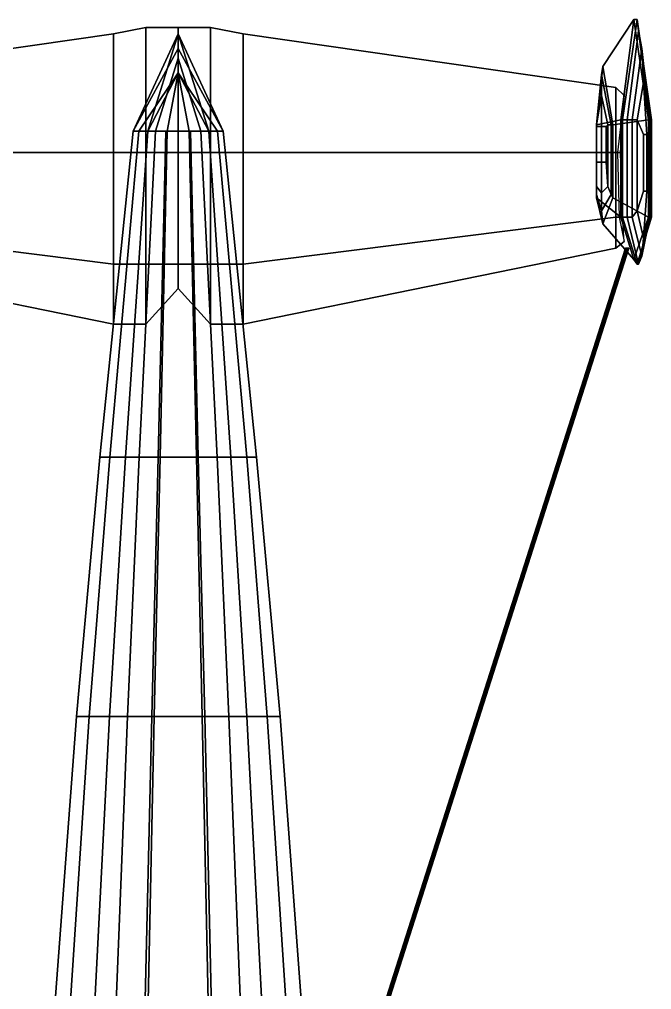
# Model space of a CAD drawing. Header units: millimetres. Extents: x -8.5 to 8.5, y -20.6 to 6.7.
# Drawn here: x -0.98 to 2.92, y 0.73 to 6.71 of the extents above; entities that cross this region are included whole.
import ezdxf

# ---------------------------------------------------------------- set-up
doc = ezdxf.new("R2010")
doc.units = ezdxf.units.MM
doc.layers.add('w2', color=6, linetype='Continuous')
doc.layers.add('wing', color=5, linetype='Continuous')

msp = doc.modelspace()

# ---------------------------------------------------------------- linework, layer by layer
for points in [[(0, 6.62, 0.64), (-0.2774, 6.02, 0.5754), (-0.1884, 6.02, 0.7981), (0, 6.62, 0.74)], [(0, 6.53, 0.54), (-0.2774, 6.02, 0.5343), (-0.2774, 6.02, 0.5754), (0, 6.62, 0.64)], [(0, 6.62, 0.74), (-0.1884, 6.02, 0.7981), (-0.1404, 6.02, 0.8426), (0, 6.47, 0.83)], [(0.2774, 6.02, 0.5754), (0, 6.62, 0.64), (0, 6.62, 0.74), (0.1884, 6.02, 0.7981)], [(0.2774, 6.02, 0.5343), (0, 6.53, 0.54), (0, 6.62, 0.64), (0.2774, 6.02, 0.5754)], [(0.1884, 6.02, 0.7981), (0, 6.62, 0.74), (0, 6.47, 0.83), (0.1404, 6.02, 0.8426)], [(0, 6.38, 0.45), (-0.2432, 6.02, 0.4521), (-0.2774, 6.02, 0.5343), (0, 6.53, 0.54)], [(0.2432, 6.02, 0.4521), (0, 6.38, 0.45), (0, 6.53, 0.54), (0.2774, 6.02, 0.5343)], [(0, 6.47, 0.83), (-0.1404, 6.02, 0.8426), (-0.0754, 6.02, 0.87), (0, 6.02, 0.87)], [(0.1404, 6.02, 0.8426), (0, 6.47, 0.83), (0, 6.02, 0.87), (0.0754, 6.02, 0.87)], [(0, 6.38, 0.45), (-0.1884, 6.02, 0.4076), (-0.2432, 6.02, 0.4521), (0, 6.38, 0.45)], [(0, 6.38, 0.45), (-0.0685, 6.02, 0.3699), (-0.1884, 6.02, 0.4076), (0, 6.38, 0.45)], [(0, 6.38, 0.45), (0.0685, 6.02, 0.3699), (-0.0685, 6.02, 0.3699), (0, 6.38, 0.45)], [(0.1884, 6.02, 0.4076), (0, 6.38, 0.45), (0, 6.38, 0.45), (0.2432, 6.02, 0.4521)], [(0.0685, 6.02, 0.3699), (0, 6.38, 0.45), (0, 6.38, 0.45), (0.1884, 6.02, 0.4076)], [(-0.2774, 6.02, 0.5754), (-0.4838, 4.01, 0.3957), (-0.3253, 4.01, 0.792), (-0.1884, 6.02, 0.7981)], [(-0.2432, 6.02, 0.4521), (-0.4228, 4.01, 0.1763), (-0.4838, 4.01, 0.3226), (-0.2774, 6.02, 0.5343)], [(-0.2774, 6.02, 0.5343), (-0.4838, 4.01, 0.3226), (-0.4838, 4.01, 0.3957), (-0.2774, 6.02, 0.5754)], [(-0.1884, 6.02, 0.4076), (-0.3253, 4.01, 0.097), (-0.4228, 4.01, 0.1763), (-0.2432, 6.02, 0.4521)], [(-0.0685, 6.02, 0.3699), (-0.1119, 4.01, 0.03), (-0.3253, 4.01, 0.097), (-0.1884, 6.02, 0.4076)], [(-0.1884, 6.02, 0.7981), (-0.3253, 4.01, 0.792), (-0.2399, 4.01, 0.8712), (-0.1404, 6.02, 0.8426)], [(-0.1404, 6.02, 0.8426), (-0.2399, 4.01, 0.8712), (-0.1241, 4.01, 0.92), (-0.0754, 6.02, 0.87)], [(0.1241, 4.01, 0.92), (0.0754, 6.02, 0.87), (-0.0754, 6.02, 0.87), (-0.1241, 4.01, 0.92)], [(-0.1119, 4.01, 0.03), (-0.0685, 6.02, 0.3699), (0.0685, 6.02, 0.3699), (0.1119, 4.01, 0.03)], [(0.1119, 4.01, 0.03), (0.0685, 6.02, 0.3699), (0.1884, 6.02, 0.4076), (0.3253, 4.01, 0.097)], [(0.2399, 4.01, 0.8712), (0.1404, 6.02, 0.8426), (0.0754, 6.02, 0.87), (0.1241, 4.01, 0.92)], [(0.3253, 4.01, 0.792), (0.1884, 6.02, 0.7981), (0.1404, 6.02, 0.8426), (0.2399, 4.01, 0.8712)], [(0.4838, 4.01, 0.3957), (0.2774, 6.02, 0.5754), (0.1884, 6.02, 0.7981), (0.3253, 4.01, 0.792)], [(0.3253, 4.01, 0.097), (0.1884, 6.02, 0.4076), (0.2432, 6.02, 0.4521), (0.4228, 4.01, 0.1763)], [(0.4228, 4.01, 0.1763), (0.2432, 6.02, 0.4521), (0.2774, 6.02, 0.5343), (0.4838, 4.01, 0.3226)], [(0.4838, 4.01, 0.3226), (0.2774, 6.02, 0.5343), (0.2774, 6.02, 0.5754), (0.4838, 4.01, 0.3957)], [(-0.22, -4.04, 1.87), (-0.21, -4.04, 1.88), (2.77, 5.3, 1.29), (2.76, 5.3, 1.28)], [(-0.21, -4.04, 1.86), (-0.22, -4.04, 1.87), (2.76, 5.3, 1.28), (2.77, 5.3, 1.27)], [(-0.21, -4.04, 1.88), (-0.2, -4.04, 1.87), (2.78, 5.3, 1.28), (2.77, 5.3, 1.29)], [(-0.2, -4.04, 1.87), (-0.21, -4.04, 1.86), (2.77, 5.3, 1.27), (2.78, 5.3, 1.28)], [(-0.4838, 4.01, 0.3957), (-0.628, 2.41, 0.2727), (-0.4232, 2.41, 0.7846), (-0.3253, 4.01, 0.792)], [(-0.4228, 4.01, 0.1763), (-0.5492, 2.41, -0.0109), (-0.628, 2.41, 0.1782), (-0.4838, 4.01, 0.3226)], [(-0.4838, 4.01, 0.3226), (-0.628, 2.41, 0.1782), (-0.628, 2.41, 0.2727), (-0.4838, 4.01, 0.3957)], [(-0.3253, 4.01, 0.097), (-0.4232, 2.41, -0.1133), (-0.5492, 2.41, -0.0109), (-0.4228, 4.01, 0.1763)], [(-0.1119, 4.01, 0.03), (-0.1475, 2.41, -0.1999), (-0.4232, 2.41, -0.1133), (-0.3253, 4.01, 0.097)], [(-0.3253, 4.01, 0.792), (-0.4232, 2.41, 0.7846), (-0.3129, 2.41, 0.887), (-0.2399, 4.01, 0.8712)], [(-0.2399, 4.01, 0.8712), (-0.3129, 2.41, 0.887), (-0.1633, 2.41, 0.95), (-0.1241, 4.01, 0.92)], [(-0.1241, 4.01, 0.92), (-0.1633, 2.41, 0.95), (0.1633, 2.41, 0.95), (0.1241, 4.01, 0.92)], [(0.1119, 4.01, 0.03), (0.1475, 2.41, -0.1999), (-0.1475, 2.41, -0.1999), (-0.1119, 4.01, 0.03)], [(0.1475, 2.41, -0.1999), (0.1119, 4.01, 0.03), (0.3253, 4.01, 0.097), (0.4232, 2.41, -0.1133)], [(0.3129, 2.41, 0.887), (0.2399, 4.01, 0.8712), (0.1241, 4.01, 0.92), (0.1633, 2.41, 0.95)], [(0.4232, 2.41, 0.7846), (0.3253, 4.01, 0.792), (0.2399, 4.01, 0.8712), (0.3129, 2.41, 0.887)], [(0.628, 2.41, 0.2727), (0.4838, 4.01, 0.3957), (0.3253, 4.01, 0.792), (0.4232, 2.41, 0.7846)], [(0.4232, 2.41, -0.1133), (0.3253, 4.01, 0.097), (0.4228, 4.01, 0.1763), (0.5492, 2.41, -0.0109)], [(0.5492, 2.41, -0.0109), (0.4228, 4.01, 0.1763), (0.4838, 4.01, 0.3226), (0.628, 2.41, 0.1782)], [(0.628, 2.41, 0.1782), (0.4838, 4.01, 0.3226), (0.4838, 4.01, 0.3957), (0.628, 2.41, 0.2727)], [(-0.628, 2.41, 0.2727), (-0.81, -0.03, 0.09), (-0.55, -0.03, 0.74), (-0.4232, 2.41, 0.7846)], [(-0.5492, 2.41, -0.0109), (-0.71, -0.03, -0.27), (-0.81, -0.03, -0.03), (-0.628, 2.41, 0.1782)], [(-0.628, 2.41, 0.1782), (-0.81, -0.03, -0.03), (-0.81, -0.03, 0.09), (-0.628, 2.41, 0.2727)], [(-0.4232, 2.41, -0.1133), (-0.55, -0.03, -0.4), (-0.71, -0.03, -0.27), (-0.5492, 2.41, -0.0109)], [(-0.1475, 2.41, -0.1999), (-0.2, -0.03, -0.51), (-0.55, -0.03, -0.4), (-0.4232, 2.41, -0.1133)], [(-0.4232, 2.41, 0.7846), (-0.55, -0.03, 0.74), (-0.41, -0.03, 0.87), (-0.3129, 2.41, 0.887)], [(-0.3129, 2.41, 0.887), (-0.41, -0.03, 0.87), (-0.22, -0.03, 0.95), (-0.1633, 2.41, 0.95)], [(0.22, -0.03, 0.95), (0.1633, 2.41, 0.95), (-0.1633, 2.41, 0.95), (-0.22, -0.03, 0.95)], [(-0.2, -0.03, -0.51), (-0.1475, 2.41, -0.1999), (0.1475, 2.41, -0.1999), (0.2, -0.03, -0.51)], [(0.2, -0.03, -0.51), (0.1475, 2.41, -0.1999), (0.4232, 2.41, -0.1133), (0.55, -0.03, -0.4)], [(0.41, -0.03, 0.87), (0.3129, 2.41, 0.887), (0.1633, 2.41, 0.95), (0.22, -0.03, 0.95)], [(0.55, -0.03, 0.74), (0.4232, 2.41, 0.7846), (0.3129, 2.41, 0.887), (0.41, -0.03, 0.87)], [(0.81, -0.03, 0.09), (0.628, 2.41, 0.2727), (0.4232, 2.41, 0.7846), (0.55, -0.03, 0.74)], [(0.55, -0.03, -0.4), (0.4232, 2.41, -0.1133), (0.5492, 2.41, -0.0109), (0.71, -0.03, -0.27)], [(0.71, -0.03, -0.27), (0.5492, 2.41, -0.0109), (0.628, 2.41, 0.1782), (0.81, -0.03, -0.03)], [(0.81, -0.03, -0.03), (0.628, 2.41, 0.1782), (0.628, 2.41, 0.2727), (0.81, -0.03, 0.09)]]:
    msp.add_3dface(points)
at = {"layer": 'w2'}
for points in [[(2.58, 6.06, 2.26), (2.73, 6.09, 1.02), (2.81, 6.71, 1.02), (2.62, 6.42, 2.26)], [(2.62, 6.42, 2.26), (2.81, 6.71, 1.02), (2.9, 6.09, 1.02), (2.68, 6.06, 2.26)], [(2.73, 6.09, 1.02), (2.74, 6.09, 0.86), (2.83, 6.71, 0.86), (2.81, 6.71, 1.02)], [(2.74, 6.09, 0.86), (2.77, 6.09, 0.77), (2.84, 6.64, 0.77), (2.83, 6.71, 0.86)], [(2.81, 6.71, 1.02), (2.83, 6.71, 0.86), (2.92, 6.09, 0.86), (2.9, 6.09, 1.02)], [(2.83, 6.71, 0.86), (2.84, 6.64, 0.77), (2.91, 6.09, 0.77), (2.92, 6.09, 0.86)], [(0.2, 6.66, 0.79), (0, 6.66, 0.79), (0, 5.89, 0.69), (0.2, 5.89, 0.69)], [(0.2, 5.89, 0.92), (0, 5.89, 0.92), (0, 6.66, 0.79), (0.2, 6.66, 0.79)], [(0.4, 6.62, 0.79), (0.2, 6.66, 0.79), (0.2, 5.89, 0.69), (0.4, 5.89, 0.69)], [(0.4, 5.89, 0.92), (0.2, 5.89, 0.92), (0.2, 6.66, 0.79), (0.4, 6.62, 0.79)], [(2.7, 6.29, 1.11), (0.4, 6.62, 0.79), (0.4, 5.89, 0.69), (2.7, 5.89, 1.04)], [(2.7, 5.89, 1.19), (0.4, 5.89, 0.92), (0.4, 6.62, 0.79), (2.7, 6.29, 1.11)], [(2.77, 6.09, 0.77), (2.8, 6.09, 0.68), (2.86, 6.53, 0.68), (2.84, 6.64, 0.77)], [(2.84, 6.64, 0.77), (2.86, 6.53, 0.68), (2.91, 6.09, 0.68), (2.91, 6.09, 0.77)], [(2.8, 6.09, 0.68), (2.83, 6.09, 0.59), (2.87, 6.32, 0.59), (2.86, 6.53, 0.68)], [(2.86, 6.53, 0.68), (2.87, 6.32, 0.59), (2.91, 6.09, 0.59), (2.91, 6.09, 0.68)], [(2.58, 6.06, 2.35), (2.58, 6.06, 2.26), (2.62, 6.42, 2.26), (2.61, 6.37, 2.35)], [(2.61, 6.37, 2.35), (2.62, 6.42, 2.26), (2.68, 6.06, 2.26), (2.67, 6.06, 2.35)], [(2.58, 6.06, 2.42), (2.58, 6.06, 2.35), (2.61, 6.37, 2.35), (2.61, 6.24, 2.42)], [(2.61, 6.24, 2.42), (2.61, 6.37, 2.35), (2.67, 6.06, 2.35), (2.65, 6.06, 2.42)], [(2.7, 5.89, 1.04), (2.7276, 5.89, 1.04), (2.75, 6.24, 1.11), (2.7, 6.29, 1.11)], [(2.7, 6.29, 1.11), (2.75, 6.24, 1.11), (2.7094, 5.89, 1.19), (2.7, 5.89, 1.19)], [(2.83, 6.09, 0.59), (2.87, 6, 0.51), (2.89, 6, 0.5), (2.87, 6.32, 0.59)], [(2.87, 6.32, 0.59), (2.89, 6, 0.5), (2.9, 6, 0.51), (2.91, 6.09, 0.59)], [(2.58, 6.05, 2.47), (2.58, 6.06, 2.42), (2.61, 6.24, 2.42), (2.61, 6.05, 2.48)], [(2.61, 6.05, 2.48), (2.61, 6.24, 2.42), (2.65, 6.06, 2.42), (2.64, 6.05, 2.47)], [(2.73, 5.49, 1.02), (2.73, 6.09, 1.02), (2.58, 6.06, 2.26), (2.58, 5.61, 2.26)], [(2.58, 5.68, 2.42), (2.58, 6.06, 2.42), (2.58, 6.05, 2.47), (2.58, 5.83, 2.47)], [(2.58, 5.63, 2.35), (2.58, 6.06, 2.35), (2.58, 6.06, 2.42), (2.58, 5.68, 2.42)], [(2.58, 5.61, 2.26), (2.58, 6.06, 2.26), (2.58, 6.06, 2.35), (2.58, 5.63, 2.35)], [(2.58, 5.83, 2.47), (2.58, 6.05, 2.47), (2.61, 6.05, 2.48), (2.61, 5.83, 2.48)], [(2.61, 5.83, 2.48), (2.61, 6.05, 2.48), (2.64, 6.05, 2.47), (2.64, 5.83, 2.47)], [(2.64, 6.05, 2.47), (2.65, 6.06, 2.42), (2.65, 5.68, 2.42), (2.64, 5.83, 2.47)], [(2.65, 6.06, 2.42), (2.67, 6.06, 2.35), (2.67, 5.63, 2.35), (2.65, 5.68, 2.42)], [(2.67, 6.06, 2.35), (2.68, 6.06, 2.26), (2.68, 5.61, 2.26), (2.67, 5.63, 2.35)], [(2.68, 6.06, 2.26), (2.9, 6.09, 1.02), (2.9, 5.49, 1.02), (2.68, 5.61, 2.26)], [(2.74, 5.49, 0.86), (2.74, 6.09, 0.86), (2.73, 6.09, 1.02), (2.73, 5.49, 1.02)], [(2.77, 5.49, 0.77), (2.77, 6.09, 0.77), (2.74, 6.09, 0.86), (2.74, 5.49, 0.86)], [(2.8, 5.49, 0.68), (2.8, 6.09, 0.68), (2.77, 6.09, 0.77), (2.77, 5.49, 0.77)], [(2.83, 5.53, 0.59), (2.83, 6.09, 0.59), (2.8, 6.09, 0.68), (2.8, 5.49, 0.68)], [(2.87, 5.65, 0.51), (2.87, 6, 0.51), (2.83, 6.09, 0.59), (2.83, 5.53, 0.59)], [(2.91, 6.09, 0.59), (2.9, 6, 0.51), (2.9, 5.65, 0.51), (2.91, 5.53, 0.59)], [(2.9, 6.09, 1.02), (2.92, 6.09, 0.86), (2.92, 5.49, 0.86), (2.9, 5.49, 1.02)], [(2.91, 6.09, 0.68), (2.91, 6.09, 0.59), (2.91, 5.53, 0.59), (2.91, 5.49, 0.68)], [(2.91, 6.09, 0.77), (2.91, 6.09, 0.68), (2.91, 5.49, 0.68), (2.91, 5.49, 0.77)], [(2.92, 6.09, 0.86), (2.91, 6.09, 0.77), (2.91, 5.49, 0.77), (2.92, 5.49, 0.86)], [(2.89, 5.65, 0.5), (2.89, 6, 0.5), (2.87, 6, 0.51), (2.87, 5.65, 0.51)], [(2.9, 5.65, 0.51), (2.9, 6, 0.51), (2.89, 6, 0.5), (2.89, 5.65, 0.5)], [(0.2, 5.89, 0.69), (0, 5.89, 0.69), (0, 5.2, 0.69), (0.2, 5.2, 0.69)], [(0, 5.2, 0.92), (0, 5.89, 0.92), (0.2, 5.89, 0.92), (0.2, 5.2, 0.92)], [(0.4, 5.89, 0.69), (0.2, 5.89, 0.69), (0.2, 5.2, 0.69), (0.4, 5.2, 0.69)], [(0.2, 5.2, 0.92), (0.2, 5.89, 0.92), (0.4, 5.89, 0.92), (0.4, 5.2, 0.92)], [(2.7, 5.89, 1.04), (0.4, 5.89, 0.69), (0.4, 5.2, 0.69), (2.7, 5.49, 1.04)], [(0.4, 5.2, 0.92), (0.4, 5.89, 0.92), (2.7, 5.89, 1.19), (2.7, 5.49, 1.19)], [(2.7, 5.49, 1.04), (2.74, 5.49, 1.04), (2.7276, 5.89, 1.04), (2.7, 5.89, 1.04)], [(2.7094, 5.89, 1.19), (2.72, 5.49, 1.19), (2.7, 5.49, 1.19), (2.7, 5.89, 1.19)], [(2.61, 5.83, 2.48), (2.61, 5.64, 2.42), (2.58, 5.68, 2.42), (2.58, 5.83, 2.47)], [(2.64, 5.83, 2.47), (2.65, 5.68, 2.42), (2.61, 5.64, 2.42), (2.61, 5.83, 2.48)], [(2.61, 5.64, 2.42), (2.61, 5.53, 2.35), (2.58, 5.63, 2.35), (2.58, 5.68, 2.42)], [(2.61, 5.53, 2.35), (2.62, 5.45, 2.26), (2.58, 5.61, 2.26), (2.58, 5.63, 2.35)], [(2.65, 5.68, 2.42), (2.67, 5.63, 2.35), (2.61, 5.53, 2.35), (2.61, 5.64, 2.42)], [(2.67, 5.63, 2.35), (2.68, 5.61, 2.26), (2.62, 5.45, 2.26), (2.61, 5.53, 2.35)], [(2.87, 5.36, 0.59), (2.89, 5.65, 0.5), (2.87, 5.65, 0.51), (2.83, 5.53, 0.59)], [(2.91, 5.53, 0.59), (2.9, 5.65, 0.51), (2.89, 5.65, 0.5), (2.87, 5.36, 0.59)], [(2.62, 5.45, 2.26), (2.81, 5.23, 1.02), (2.73, 5.49, 1.02), (2.58, 5.61, 2.26)], [(2.68, 5.61, 2.26), (2.9, 5.49, 1.02), (2.81, 5.23, 1.02), (2.62, 5.45, 2.26)], [(2.86, 5.25, 0.68), (2.87, 5.36, 0.59), (2.83, 5.53, 0.59), (2.8, 5.49, 0.68)], [(2.91, 5.49, 0.68), (2.91, 5.53, 0.59), (2.87, 5.36, 0.59), (2.86, 5.25, 0.68)], [(2.7, 5.49, 1.04), (0.4, 5.2, 0.69), (0.4, 4.83, 0.79), (2.7, 5.3, 1.11)], [(2.7, 5.3, 1.11), (0.4, 4.83, 0.79), (0.4, 5.2, 0.92), (2.7, 5.49, 1.19)], [(2.7, 5.3, 1.11), (2.75, 5.34, 1.11), (2.74, 5.49, 1.04), (2.7, 5.49, 1.04)], [(2.7, 5.49, 1.19), (2.72, 5.49, 1.19), (2.75, 5.34, 1.11), (2.7, 5.3, 1.11)], [(2.81, 5.23, 1.02), (2.83, 5.2, 0.86), (2.74, 5.49, 0.86), (2.73, 5.49, 1.02)], [(2.83, 5.2, 0.86), (2.84, 5.2, 0.77), (2.77, 5.49, 0.77), (2.74, 5.49, 0.86)], [(2.84, 5.2, 0.77), (2.86, 5.25, 0.68), (2.8, 5.49, 0.68), (2.77, 5.49, 0.77)], [(2.9, 5.49, 1.02), (2.92, 5.49, 0.86), (2.83, 5.2, 0.86), (2.81, 5.23, 1.02)], [(2.92, 5.49, 0.86), (2.91, 5.49, 0.77), (2.84, 5.2, 0.77), (2.83, 5.2, 0.86)], [(2.91, 5.49, 0.77), (2.91, 5.49, 0.68), (2.86, 5.25, 0.68), (2.84, 5.2, 0.77)], [(0.2, 5.2, 0.69), (0, 5.2, 0.69), (0, 5.05, 0.79), (0.2, 4.83, 0.79)], [(0.2, 4.83, 0.79), (0, 5.05, 0.79), (0, 5.2, 0.92), (0.2, 5.2, 0.92)], [(0.4, 5.2, 0.69), (0.2, 5.2, 0.69), (0.2, 4.83, 0.79), (0.4, 4.83, 0.79)], [(0.4, 4.83, 0.79), (0.2, 4.83, 0.79), (0.2, 5.2, 0.92), (0.4, 5.2, 0.92)]]:
    msp.add_3dface(points, dxfattribs=at)
at = {"layer": 'wing'}
for points in [[(-0.4, 5.89, 0.92), (-0.2, 5.89, 0.92), (-0.2, 6.66, 0.79), (-0.4, 6.62, 0.79)], [(-0.4, 6.62, 0.79), (-0.2, 6.66, 0.79), (-0.2, 5.89, 0.69), (-0.4, 5.89, 0.69)], [(-0.2, 5.89, 0.92), (0, 5.89, 0.92), (0, 6.66, 0.79), (-0.2, 6.66, 0.79)], [(-0.2, 6.66, 0.79), (0, 6.66, 0.79), (0, 5.89, 0.69), (-0.2, 5.89, 0.69)], [(-2.7, 5.89, 1.19), (-0.4, 5.89, 0.92), (-0.4, 6.62, 0.79), (-2.7, 6.29, 1.11)], [(-2.7, 6.29, 1.11), (-0.4, 6.62, 0.79), (-0.4, 5.89, 0.69), (-2.7, 5.89, 1.04)], [(-0.4, 5.2, 0.92), (-0.4, 5.89, 0.92), (-2.7, 5.89, 1.19), (-2.7, 5.49, 1.19)], [(-2.7, 5.89, 1.04), (-0.4, 5.89, 0.69), (-0.4, 5.2, 0.69), (-2.7, 5.49, 1.04)], [(-0.2, 5.2, 0.92), (-0.2, 5.89, 0.92), (-0.4, 5.89, 0.92), (-0.4, 5.2, 0.92)], [(-0.4, 5.89, 0.69), (-0.2, 5.89, 0.69), (-0.2, 5.2, 0.69), (-0.4, 5.2, 0.69)], [(0, 5.2, 0.92), (0, 5.89, 0.92), (-0.2, 5.89, 0.92), (-0.2, 5.2, 0.92)], [(-0.2, 5.89, 0.69), (0, 5.89, 0.69), (0, 5.2, 0.69), (-0.2, 5.2, 0.69)], [(-2.7, 5.3, 1.11), (-0.4, 4.83, 0.79), (-0.4, 5.2, 0.92), (-2.7, 5.49, 1.19)], [(-2.7, 5.49, 1.04), (-0.4, 5.2, 0.69), (-0.4, 4.83, 0.79), (-2.7, 5.3, 1.11)], [(-0.4, 4.83, 0.79), (-0.2, 4.83, 0.79), (-0.2, 5.2, 0.92), (-0.4, 5.2, 0.92)], [(-0.4, 5.2, 0.69), (-0.2, 5.2, 0.69), (-0.2, 4.83, 0.79), (-0.4, 4.83, 0.79)], [(-0.2, 4.83, 0.79), (0, 5.05, 0.79), (0, 5.2, 0.92), (-0.2, 5.2, 0.92)], [(-0.2, 5.2, 0.69), (0, 5.2, 0.69), (0, 5.05, 0.79), (-0.2, 4.83, 0.79)]]:
    msp.add_3dface(points, dxfattribs=at)

doc.saveas('drawing.dxf')
